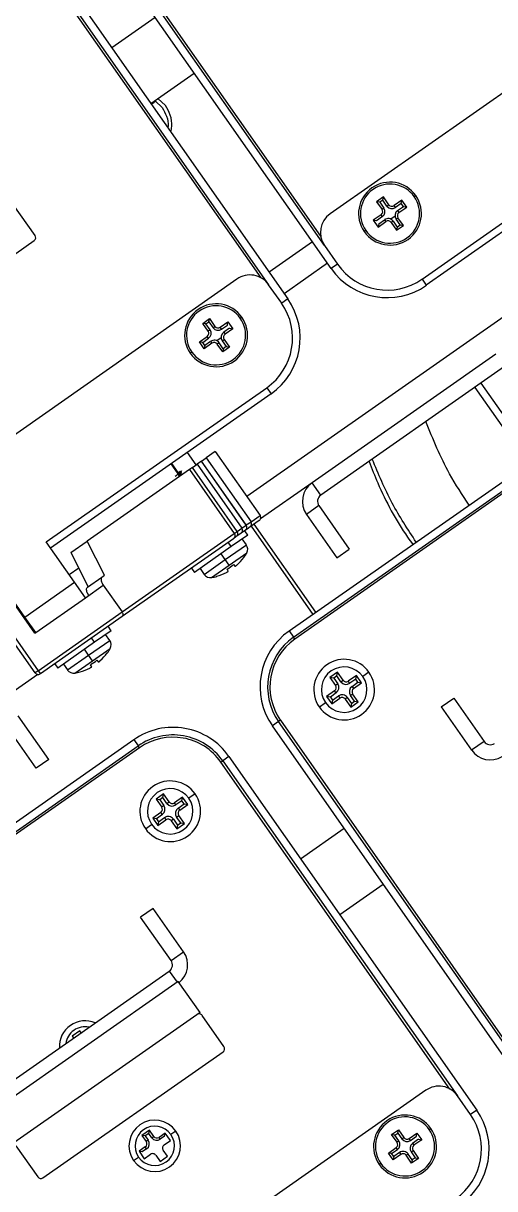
# Model space of a CAD drawing. Header units: millimetres. Extents: x 152904052 to 153933663, y 538271515 to 539240469.
# Drawn here: x 153453130.3 to 153453192.5, y 538569957.8 to 538570111.6 of the extents above; entities that cross this region are included whole.
import ezdxf

# ---------------------------------------------------------------- set-up
doc = ezdxf.new("R2010")
doc.units = ezdxf.units.MM
doc.layers.add('POWR', color=5, linetype='Continuous')

msp = doc.modelspace()

# ---------------------------------------------------------------- linework, layer by layer
at = {"layer": 'POWR', "color": 7}
for p, q in [((153453170.02, 538570082.24), (153453139.04, 538570126.48)), ((153453139.29, 538570126.65), (153453169.51, 538570083.48)), ((153453170.92, 538570079.21), (153453138.23, 538570125.9)), ((153453225.64, 538570124.85), (153453170.75, 538570086.42)), ((153453132.49, 538570121.89), (153453165.19, 538570075.2)), ((153453161.65, 538570077.98), (153453131.43, 538570121.14)), ((153453131.67, 538570121.31), (153453162.65, 538570077.08)), ((153453141.96, 538570108.37), (153453147.69, 538570112.39)), ((153453147.12, 538570101), (153453152.85, 538570105.01)), ((153453147.74, 538570101.31), (153453148.62, 538570100.46)), ((153453149.03, 538570100.74), (153453148.03, 538570101.64)), ((153453177.79, 538570088.66), (153453176.89, 538570088.03)), ((153453176.89, 538570088.03), (153453177.61, 538570087.01)), ((153453177.32, 538570087.95), (153453176.89, 538570088.03)), ((153453177.72, 538570088.23), (153453177.32, 538570087.95)), ((153453177.72, 538570088.23), (153453177.79, 538570088.66)), ((153453178.26, 538570087.46), (153453177.72, 538570088.23)), ((153453178.51, 538570087.64), (153453177.79, 538570088.66)), ((153453180.23, 538570088.23), (153453179.2, 538570087.51)), ((153453180.15, 538570087.8), (153453180.23, 538570088.23)), ((153453180.86, 538570087.33), (153453180.23, 538570088.23)), ((153453181.85, 538570088.7), (153453182.06, 538570088.84)), ((153453131.84, 538570083.59), (153453128.97, 538570087.68)), ((153453177.32, 538570087.95), (153453177.86, 538570087.18)), ((153453177.86, 538570087.18), (153453177.61, 538570087.01)), ((153453178.26, 538570087.46), (153453178.51, 538570087.64)), ((153453179.38, 538570087.26), (153453179.2, 538570087.51)), ((153453180.15, 538570087.8), (153453179.38, 538570087.26)), ((153453179.66, 538570086.86), (153453180.43, 538570087.41)), ((153453179.66, 538570086.86), (153453179.84, 538570086.61)), ((153453179.84, 538570086.61), (153453180.86, 538570087.33)), ((153453180.43, 538570087.41), (153453180.15, 538570087.8)), ((153453180.43, 538570087.41), (153453180.86, 538570087.33)), ((153453177.48, 538570086.31), (153453176.46, 538570085.59)), ((153453176.46, 538570085.59), (153453177.09, 538570084.69)), ((153453176.89, 538570085.52), (153453176.46, 538570085.59)), ((153453177.66, 538570086.06), (153453176.89, 538570085.52)), ((153453177.09, 538570084.69), (153453178.12, 538570085.41)), ((153453177.17, 538570085.12), (153453177.09, 538570084.69)), ((153453177.17, 538570085.12), (153453177.94, 538570085.66)), ((153453177.66, 538570086.06), (153453177.48, 538570086.31)), ((153453177.94, 538570085.66), (153453178.12, 538570085.41)), ((153453179.32, 538570086.13), (153453178.75, 538570085.73)), ((153453179.06, 538570085.46), (153453178.81, 538570085.29)), ((153453178.81, 538570085.29), (153453179.53, 538570084.26)), ((153453179.06, 538570085.46), (153453179.6, 538570084.69)), ((153453179.46, 538570085.74), (153453179.71, 538570085.92)), ((153453180, 538570084.97), (153453179.46, 538570085.74)), ((153453179.6, 538570084.69), (153453180, 538570084.97)), ((153453180.43, 538570084.89), (153453179.71, 538570085.92)), ((153453180, 538570084.97), (153453180.43, 538570084.89)), ((153453182.88, 538570077.82), (153453193.94, 538570085.56)), ((153453175.47, 538570084.22), (153453175.26, 538570084.08)), ((153453179.53, 538570084.26), (153453180.43, 538570084.89)), ((153453179.6, 538570084.69), (153453179.53, 538570084.26)), ((153453194.51, 538570084.74), (153453183.45, 538570077)), ((153453107.96, 538570066.26), (153453131.72, 538570082.89)), ((153453168.45, 538570082.73), (153453162.72, 538570078.72)), ((153453170.02, 538570082.24), (153453171.74, 538570079.78)), ((153453170.43, 538570079.91), (153453164.7, 538570075.89)), ((153453171.74, 538570079.78), (153453170.92, 538570079.21)), ((153453158.47, 538570077.82), (153453103.58, 538570039.39)), ((153453182.88, 538570077.82), (153453183.45, 538570077)), ((153453164.37, 538570074.62), (153453162.65, 538570077.08)), ((153453197.26, 538570075.38), (153453159.78, 538570049.13)), ((153453165.19, 538570075.2), (153453164.37, 538570074.62)), ((153453158.92, 538570072.64), (153453159.12, 538570072.78)), ((153453153.95, 538570071.97), (153453154.86, 538570072.6)), ((153453154.67, 538570070.95), (153453153.95, 538570071.97)), ((153453154.38, 538570071.89), (153453153.95, 538570071.97)), ((153453154.38, 538570071.89), (153453154.78, 538570072.17)), ((153453154.92, 538570071.12), (153453154.38, 538570071.89)), ((153453154.92, 538570071.12), (153453154.67, 538570070.95)), ((153453154.78, 538570072.17), (153453154.86, 538570072.6)), ((153453154.78, 538570072.17), (153453155.32, 538570071.4)), ((153453154.86, 538570072.6), (153453155.57, 538570071.58)), ((153453155.32, 538570071.4), (153453155.57, 538570071.58)), ((153453156.27, 538570071.45), (153453157.29, 538570072.17)), ((153453156.44, 538570071.2), (153453156.27, 538570071.45)), ((153453156.44, 538570071.2), (153453157.22, 538570071.74)), ((153453157.5, 538570071.35), (153453156.72, 538570070.8)), ((153453157.92, 538570071.27), (153453156.9, 538570070.55)), ((153453157.22, 538570071.74), (153453157.29, 538570072.17)), ((153453157.29, 538570072.17), (153453157.92, 538570071.27)), ((153453157.5, 538570071.35), (153453157.92, 538570071.27)), ((153453153.52, 538570069.53), (153453154.55, 538570070.25)), ((153453153.95, 538570069.46), (153453154.72, 538570070)), ((153453155, 538570069.6), (153453154.23, 538570069.06)), ((153453154.72, 538570070), (153453154.55, 538570070.25)), ((153453155, 538570069.6), (153453155.18, 538570069.35)), ((153453156.38, 538570070.07), (153453155.81, 538570069.67)), ((153453156.53, 538570069.68), (153453156.78, 538570069.86)), ((153453156.53, 538570069.68), (153453157.07, 538570068.91)), ((153453156.72, 538570070.8), (153453156.9, 538570070.55)), ((153453156.78, 538570069.86), (153453157.49, 538570068.83)), ((153453152.53, 538570068.16), (153453152.32, 538570068.02)), ((153453154.16, 538570068.63), (153453153.52, 538570069.53)), ((153453153.95, 538570069.46), (153453153.52, 538570069.53)), ((153453154.23, 538570069.06), (153453153.95, 538570069.46)), ((153453155.18, 538570069.35), (153453154.16, 538570068.63)), ((153453154.23, 538570069.06), (153453154.16, 538570068.63)), ((153453156.13, 538570069.4), (153453155.88, 538570069.23)), ((153453156.59, 538570068.2), (153453155.88, 538570069.23)), ((153453156.67, 538570068.63), (153453156.13, 538570069.4)), ((153453157.49, 538570068.83), (153453156.59, 538570068.2)), ((153453156.67, 538570068.63), (153453156.59, 538570068.2)), ((153453157.07, 538570068.91), (153453156.67, 538570068.63)), ((153453157.07, 538570068.91), (153453157.49, 538570068.83)), ((153453192.62, 538570067.92), (153453168.38, 538570050.94)), ((153453193.77, 538570066.28), (153453169.52, 538570049.3)), ((153453133.32, 538570043.12), (153453162.4, 538570063.48)), ((153453162.4, 538570063.48), (153453162.97, 538570062.66)), ((153453165.36, 538570031.37), (153453212.05, 538570064.06)), ((153453189.84, 538570063.52), (153453196.89, 538570053.45)), ((153453190.66, 538570064.1), (153453197.71, 538570054.02)), ((153453162.97, 538570062.66), (153453133.9, 538570042.3)), ((153453165.93, 538570030.55), (153453212.62, 538570063.24)), ((153453212.79, 538570063), (153453166.1, 538570030.3)), ((153453151.92, 538570054.92), (153453153.06, 538570053.28)), ((153453153.8, 538570053.79), (153453154.42, 538570054.23)), ((153453155.62, 538570055.07), (153453154.42, 538570054.23)), ((153453154.42, 538570054.23), (153453160.33, 538570045.79)), ((153453155.62, 538570055.07), (153453161.53, 538570046.63)), ((153453152.21, 538570052.68), (153453138.71, 538570043.23)), ((153453150.95, 538570051.8), (153453149.8, 538570053.44)), ((153453151.02, 538570051.85), (153453149.87, 538570053.48)), ((153453152.59, 538570052.95), (153453152.21, 538570052.68)), ((153453152.21, 538570052.68), (153453158.12, 538570044.24)), ((153453158.5, 538570044.51), (153453152.59, 538570052.95)), ((153453152.59, 538570052.95), (153453152.6, 538570052.95)), ((153453152.6, 538570052.95), (153453153.22, 538570053.39)), ((153453158.5, 538570044.51), (153453152.6, 538570052.95)), ((153453153.79, 538570053.79), (153453153.22, 538570053.39)), ((153453153.22, 538570053.39), (153453159.13, 538570044.95)), ((153453159.7, 538570045.35), (153453153.79, 538570053.79)), ((153453153.79, 538570053.79), (153453153.8, 538570053.79)), ((153453159.7, 538570045.36), (153453153.8, 538570053.79)), ((153453150.97, 538570052.43), (153453150.75, 538570052.23)), ((153453150.81, 538570052.31), (153453150.97, 538570052.43)), ((153453151.26, 538570052.01), (153453151.07, 538570052.02)), ((153453168.38, 538570050.94), (153453161.57, 538570046.18)), ((153453169.52, 538570049.3), (153453168.38, 538570050.94)), ((153453160.33, 538570045.79), (153453161.53, 538570046.63)), ((153453169.28, 538570047.91), (153453167.64, 538570046.76)), ((153453167.64, 538570046.76), (153453171.65, 538570041.03)), ((153453169.28, 538570047.91), (153453173.29, 538570042.17)), ((153453158.5, 538570044.51), (153453159.13, 538570044.95)), ((153453159.13, 538570044.95), (153453159.7, 538570045.35)), ((153453159.7, 538570045.36), (153453160.33, 538570045.79)), ((153453159.7, 538570045.35), (153453159.7, 538570045.36)), ((153453160.21, 538570045.1), (153453159.8, 538570044.81)), ((153453161.4, 538570045.93), (153453160.21, 538570045.1)), ((153453160.33, 538570045.19), (153453168.48, 538570033.55)), ((153453168.89, 538570033.84), (153453160.74, 538570045.47)), ((153453143.31, 538570033.88), (153453158.12, 538570044.24)), ((153453158, 538570043.55), (153453143.35, 538570033.29)), ((153453159.91, 538570044.03), (153453157.71, 538570042.5)), ((153453158.38, 538570043.82), (153453158, 538570043.55)), ((153453158.12, 538570044.24), (153453158.5, 538570044.51)), ((153453158.57, 538570043.95), (153453158.38, 538570043.82)), ((153453158.5, 538570044.51), (153453158.5, 538570044.51)), ((153453158.6, 538570043.97), (153453158.56, 538570044.04)), ((153453158.6, 538570043.97), (153453158.57, 538570043.95)), ((153453159.01, 538570044.26), (153453158.6, 538570043.97)), ((153453159.58, 538570044.66), (153453159.01, 538570044.26)), ((153453159.71, 538570042.74), (153453159.17, 538570043.51)), ((153453159.91, 538570044.03), (153453159.5, 538570044.6)), ((153453159.77, 538570044.79), (153453159.58, 538570044.66)), ((153453159.8, 538570044.81), (153453159.76, 538570044.88)), ((153453159.8, 538570044.81), (153453159.77, 538570044.79)), ((153453137.05, 538570037.79), (153453133.32, 538570043.12)), ((153453136.54, 538570041.71), (153453138.71, 538570043.23)), ((153453141, 538570038.73), (153453138.71, 538570043.23)), ((153453157.71, 538570042.5), (153453152.86, 538570039.1)), ((153453156.93, 538570040.79), (153453159.71, 538570042.74)), ((153453157.71, 538570042.5), (153453157.31, 538570043.07)), ((153453171.65, 538570041.03), (153453173.29, 538570042.17)), ((153453136.54, 538570041.71), (153453138.83, 538570037.21)), ((153453154.14, 538570038.84), (153453156.93, 538570040.79)), ((153453156.93, 538570040.79), (153453156.38, 538570041.56)), ((153453157.44, 538570040.05), (153453156.93, 538570040.79)), ((153453157.44, 538570040.05), (153453159.77, 538570041.68)), ((153453159.37, 538570041.08), (153453159.38, 538570041.06)), ((153453137.6, 538570039.64), (153453136.36, 538570038.78)), ((153453152.46, 538570039.67), (153453152.86, 538570039.1)), ((153453153.6, 538570039.61), (153453154.14, 538570038.84)), ((153453155.12, 538570038.42), (153453157.44, 538570040.05)), ((153453157.33, 538570039.27), (153453157.17, 538570039.54)), ((153453158.01, 538570040.13), (153453158.22, 538570039.89)), ((153453130.5, 538570033.2), (153453126.77, 538570038.53)), ((153453130.5, 538570033.2), (153453137.05, 538570037.79)), ((153453138.48, 538570035.75), (153453137.05, 538570037.79)), ((153453138.48, 538570035.75), (153453140.84, 538570037.4)), ((153453138.75, 538570037.15), (153453140.66, 538570038.49)), ((153453140.66, 538570038.49), (153453141, 538570038.73)), ((153453140.84, 538570037.4), (153453143.31, 538570033.88)), ((153453155.83, 538570038.58), (153453155.82, 538570038.6)), ((153453131.83, 538570031.09), (153453128.39, 538570036)), ((153453131.93, 538570031.16), (153453138.48, 538570035.75)), ((153453131.84, 538570025.85), (153453125.93, 538570034.28)), ((153453126.34, 538570034.57), (153453132.25, 538570026.13)), ((153453131.93, 538570031.16), (153453130.5, 538570033.2)), ((153453132.25, 538570026.13), (153453143.31, 538570033.88)), ((153453143.35, 538570033.29), (153453132.54, 538570025.72)), ((153453131.6, 538570031.42), (153453131.66, 538570031.54)), ((153453131.66, 538570031.33), (153453131.76, 538570031.4)), ((153453131.83, 538570031.09), (153453131.93, 538570031.16)), ((153453141.88, 538570031.41), (153453139.69, 538570029.88)), ((153453141.88, 538570031.41), (153453141.48, 538570031.99)), ((153453165.36, 538570031.37), (153453165.93, 538570030.55)), ((153453139.69, 538570029.88), (153453134.84, 538570026.48)), ((153453138.91, 538570028.17), (153453141.69, 538570030.12)), ((153453139.69, 538570029.88), (153453139.29, 538570030.45)), ((153453141.69, 538570030.12), (153453141.15, 538570030.9)), ((153453166.1, 538570030.3), (153453165.93, 538570030.55)), ((153453136.12, 538570026.22), (153453138.91, 538570028.17)), ((153453138.91, 538570028.17), (153453138.36, 538570028.95)), ((153453139.42, 538570027.43), (153453138.91, 538570028.17)), ((153453139.42, 538570027.43), (153453141.75, 538570029.06)), ((153453141.34, 538570028.46), (153453141.36, 538570028.45)), ((153453134.44, 538570027.05), (153453134.84, 538570026.48)), ((153453135.58, 538570027), (153453136.12, 538570026.22)), ((153453137.1, 538570025.8), (153453139.42, 538570027.43)), ((153453139.31, 538570026.65), (153453139.15, 538570026.92)), ((153453139.99, 538570027.52), (153453140.2, 538570027.27)), ((153453132.23, 538570025.63), (153453125.45, 538570020.88)), ((153453132.25, 538570026.13), (153453131.84, 538570025.85)), ((153453132.25, 538570026.13), (153453132.54, 538570025.72)), ((153453137.81, 538570025.96), (153453137.8, 538570025.98)), ((153453171.72, 538570025.94), (153453170.74, 538570025.25)), ((153453170.74, 538570025.25), (153453171.48, 538570024.18)), ((153453171.23, 538570025.16), (153453170.74, 538570025.25)), ((153453171.64, 538570025.45), (153453171.23, 538570025.16)), ((153453171.23, 538570025.16), (153453171.77, 538570024.38)), ((153453171.64, 538570025.45), (153453171.72, 538570025.94)), ((153453172.18, 538570024.67), (153453171.64, 538570025.45)), ((153453172.47, 538570024.87), (153453171.72, 538570025.94)), ((153453174.23, 538570025.49), (153453173.16, 538570024.75)), ((153453174.14, 538570025), (153453173.36, 538570024.46)), ((153453174.14, 538570025), (153453174.23, 538570025.49)), ((153453174.43, 538570024.6), (153453174.14, 538570025)), ((153453174.92, 538570024.51), (153453174.23, 538570025.49)), ((153453175.88, 538570025.92), (153453175.06, 538570025.35)), ((153453171.36, 538570023.49), (153453170.3, 538570022.74)), ((153453171.56, 538570023.2), (153453171.36, 538570023.49)), ((153453171.77, 538570024.38), (153453171.48, 538570024.18)), ((153453172.18, 538570024.67), (153453172.47, 538570024.87)), ((153453173.36, 538570024.46), (153453173.16, 538570024.75)), ((153453173.65, 538570024.05), (153453174.43, 538570024.6)), ((153453173.65, 538570024.05), (153453173.85, 538570023.77)), ((153453173.85, 538570023.77), (153453174.92, 538570024.51)), ((153453174.43, 538570024.6), (153453174.92, 538570024.51)), ((153453169.33, 538570021.33), (153453170.15, 538570021.91)), ((153453170.3, 538570022.74), (153453170.98, 538570021.76)), ((153453170.79, 538570022.65), (153453170.3, 538570022.74)), ((153453171.56, 538570023.2), (153453170.79, 538570022.65)), ((153453170.79, 538570022.65), (153453171.07, 538570022.25)), ((153453170.98, 538570021.76), (153453172.05, 538570022.5)), ((153453171.07, 538570022.25), (153453170.98, 538570021.76)), ((153453171.07, 538570022.25), (153453171.85, 538570022.79)), ((153453171.85, 538570022.79), (153453172.05, 538570022.5)), ((153453173.03, 538570022.58), (153453172.75, 538570022.38)), ((153453172.75, 538570022.38), (153453173.49, 538570021.32)), ((153453173.03, 538570022.58), (153453173.58, 538570021.8)), ((153453173.44, 538570022.87), (153453173.73, 538570023.07)), ((153453173.99, 538570022.09), (153453173.44, 538570022.87)), ((153453173.49, 538570021.32), (153453174.47, 538570022)), ((153453173.58, 538570021.8), (153453173.99, 538570022.09)), ((153453174.47, 538570022), (153453173.73, 538570023.07)), ((153453173.99, 538570022.09), (153453174.47, 538570022)), ((153453185.42, 538570021.37), (153453187.06, 538570022.51)), ((153453187.06, 538570022.51), (153453191.07, 538570016.78)), ((153453173.58, 538570021.8), (153453173.49, 538570021.32)), ((153453185.42, 538570021.37), (153453189.43, 538570015.63)), ((153453132.01, 538570013.27), (153453127.99, 538570019)), ((153453133.65, 538570014.41), (153453129.63, 538570020.15)), ((153453163.96, 538570019.41), (153453163.14, 538570018.83)), ((153453195.84, 538569972.14), (153453163.14, 538570018.83)), ((153453164.21, 538570019.58), (153453163.96, 538570019.41)), ((153453194.94, 538569975.17), (153453163.96, 538570019.41)), ((153453164.21, 538570019.58), (153453194.43, 538569976.41)), ((153453098.18, 538569984.33), (153453144.88, 538570017.03)), ((153453098.76, 538569983.51), (153453145.45, 538570016.21)), ((153453145.62, 538570015.96), (153453098.93, 538569983.27)), ((153453144.88, 538570017.03), (153453145.45, 538570016.21)), ((153453145.62, 538570015.96), (153453145.45, 538570016.21)), ((153453191.07, 538570016.78), (153453189.43, 538570015.63)), ((153453133.65, 538570014.41), (153453132.01, 538570013.27)), ((153453156.35, 538570014.07), (153453156.59, 538570014.24)), ((153453157.41, 538570014.82), (153453156.59, 538570014.24)), ((153453156.59, 538570014.24), (153453187.56, 538569970.01)), ((153453157.41, 538570014.82), (153453190.1, 538569968.13)), ((153453186.57, 538569970.91), (153453156.35, 538570014.07)), ((153453148.79, 538570009.88), (153453147.8, 538570009.19)), ((153453148.7, 538570009.39), (153453148.79, 538570009.88)), ((153453149.53, 538570008.81), (153453148.79, 538570009.88)), ((153453152.95, 538570009.86), (153453152.13, 538570009.29)), ((153453147.8, 538570009.19), (153453148.55, 538570008.12)), ((153453148.29, 538570009.1), (153453147.8, 538570009.19)), ((153453148.7, 538570009.39), (153453148.29, 538570009.1)), ((153453148.29, 538570009.1), (153453148.84, 538570008.32)), ((153453148.84, 538570008.32), (153453148.55, 538570008.12)), ((153453149.24, 538570008.61), (153453148.7, 538570009.39)), ((153453149.24, 538570008.61), (153453149.53, 538570008.81)), ((153453151.29, 538570009.43), (153453150.23, 538570008.69)), ((153453150.43, 538570008.4), (153453150.23, 538570008.69)), ((153453151.21, 538570008.94), (153453150.43, 538570008.4)), ((153453150.71, 538570007.99), (153453151.49, 538570008.54)), ((153453150.92, 538570007.71), (153453151.98, 538570008.45)), ((153453151.21, 538570008.94), (153453151.29, 538570009.43)), ((153453151.49, 538570008.54), (153453151.21, 538570008.94)), ((153453151.98, 538570008.45), (153453151.29, 538570009.43)), ((153453151.49, 538570008.54), (153453151.98, 538570008.45)), ((153453148.42, 538570007.43), (153453147.36, 538570006.68)), ((153453147.36, 538570006.68), (153453148.05, 538570005.7)), ((153453147.85, 538570006.59), (153453147.36, 538570006.68)), ((153453148.63, 538570007.14), (153453147.85, 538570006.59)), ((153453147.85, 538570006.59), (153453148.13, 538570006.19)), ((153453148.13, 538570006.19), (153453148.91, 538570006.73)), ((153453148.63, 538570007.14), (153453148.42, 538570007.43)), ((153453148.91, 538570006.73), (153453149.11, 538570006.44)), ((153453150.1, 538570006.52), (153453149.81, 538570006.32)), ((153453150.1, 538570006.52), (153453150.64, 538570005.74)), ((153453150.5, 538570006.81), (153453150.79, 538570007.01)), ((153453151.05, 538570006.03), (153453150.5, 538570006.81)), ((153453150.71, 538570007.99), (153453150.92, 538570007.71)), ((153453151.54, 538570005.94), (153453150.79, 538570007.01)), ((153453146.39, 538570005.27), (153453147.21, 538570005.84)), ((153453148.05, 538570005.7), (153453149.11, 538570006.44)), ((153453148.13, 538570006.19), (153453148.05, 538570005.7)), ((153453149.81, 538570006.32), (153453150.56, 538570005.26)), ((153453150.56, 538570005.26), (153453151.54, 538570005.94)), ((153453150.64, 538570005.74), (153453150.56, 538570005.26)), ((153453150.64, 538570005.74), (153453151.05, 538570006.03)), ((153453151.05, 538570006.03), (153453151.54, 538570005.94)), ((153453166.87, 538570001.3), (153453172.61, 538570005.32)), ((153453172.04, 538569993.93), (153453177.77, 538569997.94)), ((153453147.41, 538569994.75), (153453145.77, 538569993.61)), ((153453151.43, 538569989.02), (153453147.41, 538569994.75)), ((153453149.79, 538569987.87), (153453145.77, 538569993.61)), ((153453149.79, 538569987.87), (153453151.43, 538569989.02)), ((153453125.3, 538569969.5), (153453149.54, 538569986.48)), ((153453149.54, 538569986.48), (153453150.57, 538569985)), ((153453150.74, 538569985.12), (153453126.16, 538569967.91)), ((153453153.61, 538569981.02), (153453150.74, 538569985.12)), ((153453153.61, 538569981.02), (153453129.03, 538569963.82)), ((153453156.76, 538569976.52), (153453153.89, 538569980.61)), ((153453137.74, 538569978.58), (153453136.75, 538569977.89)), ((153453136.75, 538569977.89), (153453136.93, 538569977.65)), ((153453137.91, 538569978.33), (153453137.74, 538569978.58)), ((153453132.88, 538569959.19), (153453156.64, 538569975.82)), ((153453183.39, 538569970.75), (153453128.5, 538569932.32)), ((153453189.29, 538569967.55), (153453187.56, 538569970.01)), ((153453190.1, 538569968.13), (153453189.29, 538569967.55)), ((153453146.92, 538569965.47), (153453145.93, 538569964.78)), ((153453146.84, 538569965.05), (153453146.36, 538569964.71)), ((153453146.84, 538569965.05), (153453146.92, 538569965.47)), ((153453147.24, 538569964.48), (153453146.84, 538569965.05)), ((153453147.49, 538569964.65), (153453146.92, 538569965.47)), ((153453149, 538569965.1), (153453148.19, 538569964.53)), ((153453148.93, 538569964.68), (153453149, 538569965.1)), ((153453149.69, 538569964.12), (153453149, 538569965.1)), ((153453150.41, 538569965.36), (153453149.76, 538569964.9)), ((153453178.87, 538569964.9), (153453179.77, 538569965.53)), ((153453179.3, 538569964.82), (153453179.7, 538569965.1)), ((153453179.7, 538569965.1), (153453179.77, 538569965.53)), ((153453179.7, 538569965.1), (153453180.24, 538569964.33)), ((153453179.77, 538569965.53), (153453180.49, 538569964.51)), ((153453181.19, 538569964.38), (153453182.21, 538569965.1)), ((153453182.14, 538569964.67), (153453182.21, 538569965.1)), ((153453182.21, 538569965.1), (153453182.84, 538569964.2)), ((153453183.84, 538569965.57), (153453184.04, 538569965.71)), ((153453129.32, 538569963.41), (153453132.19, 538569959.31)), ((153453146.36, 538569964.71), (153453145.93, 538569964.78)), ((153453145.93, 538569964.78), (153453146.51, 538569963.97)), ((153453146.36, 538569964.71), (153453146.76, 538569964.14)), ((153453146.76, 538569964.14), (153453146.51, 538569963.97)), ((153453147.24, 538569964.48), (153453147.49, 538569964.65)), ((153453148.36, 538569964.28), (153453148.19, 538569964.53)), ((153453148.93, 538569964.68), (153453148.36, 538569964.28)), ((153453148.87, 538569963.55), (153453149.69, 538569964.12)), ((153453179.59, 538569963.88), (153453178.87, 538569964.9)), ((153453179.3, 538569964.82), (153453178.87, 538569964.9)), ((153453179.84, 538569964.05), (153453179.3, 538569964.82)), ((153453179.84, 538569964.05), (153453179.59, 538569963.88)), ((153453180.24, 538569964.33), (153453180.49, 538569964.51)), ((153453181.36, 538569964.13), (153453181.19, 538569964.38)), ((153453181.36, 538569964.13), (153453182.14, 538569964.67)), ((153453182.42, 538569964.28), (153453181.64, 538569963.73)), ((153453181.64, 538569963.73), (153453181.82, 538569963.48)), ((153453182.84, 538569964.2), (153453181.82, 538569963.48)), ((153453182.42, 538569964.28), (153453182.84, 538569964.2)), ((153453144.84, 538569961.46), (153453145.5, 538569961.92)), ((153453146.38, 538569963.27), (153453145.56, 538569962.7)), ((153453145.56, 538569962.7), (153453146.25, 538569961.71)), ((153453145.99, 538569962.62), (153453145.56, 538569962.7)), ((153453146.56, 538569963.02), (153453145.99, 538569962.62)), ((153453146.25, 538569961.71), (153453147.07, 538569962.29)), ((153453146.56, 538569963.02), (153453146.38, 538569963.27)), ((153453147.77, 538569962.16), (153453148.34, 538569961.34)), ((153453148.34, 538569961.34), (153453149.32, 538569962.03)), ((153453149.32, 538569962.03), (153453148.75, 538569962.85)), ((153453178.44, 538569962.46), (153453179.47, 538569963.18)), ((153453179.07, 538569961.56), (153453178.44, 538569962.46)), ((153453178.87, 538569962.39), (153453178.44, 538569962.46)), ((153453178.87, 538569962.39), (153453179.64, 538569962.93)), ((153453179.15, 538569961.99), (153453178.87, 538569962.39)), ((153453180.1, 538569962.28), (153453179.07, 538569961.56)), ((153453179.15, 538569961.99), (153453179.07, 538569961.56)), ((153453179.92, 538569962.53), (153453179.15, 538569961.99)), ((153453179.64, 538569962.93), (153453179.47, 538569963.18)), ((153453179.92, 538569962.53), (153453180.1, 538569962.28)), ((153453181.05, 538569962.33), (153453180.79, 538569962.16)), ((153453181.51, 538569961.13), (153453180.79, 538569962.16)), ((153453181.59, 538569961.56), (153453181.05, 538569962.33)), ((153453181.44, 538569962.61), (153453181.7, 538569962.79)), ((153453181.44, 538569962.61), (153453181.99, 538569961.84)), ((153453181.7, 538569962.79), (153453182.41, 538569961.76)), ((153453177.45, 538569961.09), (153453177.24, 538569960.95)), ((153453182.41, 538569961.76), (153453181.51, 538569961.13)), ((153453181.59, 538569961.56), (153453181.51, 538569961.13)), ((153453181.99, 538569961.84), (153453181.59, 538569961.56)), ((153453181.99, 538569961.84), (153453182.41, 538569961.76))]:
    msp.add_line(p, q, dxfattribs=at)
for centre, radius, start, end in [((153453178.66, 538570086.46), 4.15, 35, 215), ((153453178.66, 538570086.46), 3.9, 35, 215), ((153453178.66, 538570086.46), 4.15, 215, 35), ((153453178.66, 538570086.46), 3.9, 215, 35), ((153453177.2, 538570086.72), 0.5, 305, 35), ((153453177.2, 538570086.72), 0.807, 305, 35), ((153453178.92, 538570087.92), 0.807, 215, 305), ((153453178.92, 538570087.92), 0.5, 215, 305), ((153453180.12, 538570086.2), 0.807, 125, 215), ((153453180.12, 538570086.2), 0.5, 125, 215), ((153453172.48, 538570083.96), 3, 125, 215), ((153453178.4, 538570085), 0.807, 35, 125), ((153453178.4, 538570085), 0.5, 35, 125), ((153453131.43, 538570083.3), 0.5, 305, 35), ((153453178.29, 538570084.37), 9, 215, 305), ((153453178.29, 538570084.37), 8, 215, 305), ((153453160.19, 538570075.36), 3, 35, 125), ((153453155.72, 538570070.4), 4.15, 35, 215), ((153453155.72, 538570070.4), 3.9, 35, 215), ((153453157.81, 538570070.03), 8, 305, 35), ((153453157.81, 538570070.03), 9, 305, 35), ((153453155.72, 538570070.4), 4.15, 215, 35), ((153453155.72, 538570070.4), 3.9, 215, 35), ((153453154.26, 538570070.66), 0.807, 305, 35), ((153453155.98, 538570071.86), 0.807, 215, 305), ((153453155.98, 538570071.86), 0.5, 215, 305), ((153453154.26, 538570070.66), 0.5, 305, 35), ((153453155.47, 538570068.94), 0.807, 35, 125), ((153453157.19, 538570070.14), 0.807, 125, 215), ((153453157.19, 538570070.14), 0.5, 125, 215), ((153453155.47, 538570068.94), 0.5, 35, 125), ((153453170.1, 538570048.48), 3, 125, 215), ((153453170.1, 538570048.48), 1, 125, 215), ((153453158.72, 538570044.67), 0.499, 305.07, 35.0698), ((153453159.29, 538570045.07), 0.5, 305, 35), ((153453159.29, 538570045.07), 0.499, 305.07, 35.0698), ((153453159.92, 538570045.51), 0.499, 305.07, 35.0698), ((153453158.09, 538570044.23), 0.5, 305, 35), ((153453158.09, 538570044.23), 0.499, 305.07, 35.0698), ((153453158.61, 538570044.05), 0.103, 217.4159, 246.5165), ((153453159.81, 538570044.89), 0.103, 217.4159, 246.5165), ((153453158.89, 538570042.16), 1, 330.8721, 35), ((153453154.06, 538570044.88), 6.52, 312.4848, 324.3917), ((153453154.09, 538570044.84), 6.5, 324.4786, 330.8721), ((153453154.96, 538570039.41), 1, 215, 279.1279), ((153453154.06, 538570044.88), 6.52, 285.6083, 297.5152), ((153453153.98, 538570045), 6.32, 300.3185, 309.6814), ((153453154.09, 538570044.84), 6.5, 279.1279, 285.5214), ((153453170.52, 538570023.99), 9, 125, 215), ((153453140.87, 538570029.55), 1, 330.8721, 35), ((153453170.52, 538570023.99), 8, 125, 215), ((153453170.52, 538570023.99), 7.7, 125, 215), ((153453136.04, 538570032.26), 6.52, 312.4848, 324.3917), ((153453136.07, 538570032.22), 6.5, 324.4786, 330.8721), ((153453136.04, 538570032.26), 6.52, 285.6083, 297.5152), ((153453135.96, 538570032.38), 6.32, 300.3185, 309.6814), ((153453172.61, 538570023.63), 4, 35, 215), ((153453172.61, 538570023.63), 3, 35, 215), ((153453132.25, 538570026.13), 0.5, 215, 305), ((153453136.94, 538570026.79), 1, 215, 279.1279), ((153453136.07, 538570032.22), 6.5, 279.1279, 285.5214), ((153453172.61, 538570023.63), 4, 215, 35), ((153453172.61, 538570023.63), 3, 215, 35), ((153453171.07, 538570023.9), 0.5, 305, 35), ((153453171.07, 538570023.9), 0.851, 305, 35), ((153453172.88, 538570025.16), 0.851, 215, 305), ((153453172.88, 538570025.16), 0.5, 215, 305), ((153453174.14, 538570023.36), 0.851, 125, 215), ((153453174.14, 538570023.36), 0.5, 125, 215), ((153453172.34, 538570022.09), 0.851, 35, 125), ((153453172.34, 538570022.09), 0.5, 35, 125), ((153453150.04, 538570009.65), 9, 35, 125), ((153453150.04, 538570009.65), 8, 35, 125), ((153453150.04, 538570009.65), 7.7, 35, 125), ((153453191.89, 538570017.35), 1, 215, 305), ((153453191.89, 538570017.35), 3, 215, 301.1774), ((153453149.67, 538570007.57), 4, 35, 215), ((153453149.67, 538570007.57), 4, 215, 35), ((153453149.67, 538570007.57), 3, 35, 215), ((153453149.67, 538570007.57), 3, 215, 35), ((153453148.14, 538570007.84), 0.5, 305, 35), ((153453148.14, 538570007.84), 0.851, 305, 35), ((153453149.94, 538570009.1), 0.851, 215, 305), ((153453149.94, 538570009.1), 0.5, 215, 305), ((153453149.4, 538570006.03), 0.851, 35, 125), ((153453149.4, 538570006.03), 0.5, 35, 125), ((153453151.2, 538570007.3), 0.851, 125, 215), ((153453151.2, 538570007.3), 0.5, 125, 215), ((153453148.97, 538569987.3), 3, 308.8226, 35), ((153453148.97, 538569987.3), 1, 305, 35), ((153453153.48, 538569980.33), 0.5, 35, 125), ((153453138.45, 538569976.52), 3.4, 66.9657, 183.0343), ((153453138.45, 538569976.52), 2.6, 78.8131, 171.1869), ((153453156.35, 538569976.23), 0.5, 305, 35), ((153453185.11, 538569968.29), 3, 35, 125), ((153453182.73, 538569962.96), 9, 305, 35), ((153453147.63, 538569963.41), 3.4, 35, 215), ((153453180.64, 538569963.33), 4.15, 35, 215), ((153453180.64, 538569963.33), 3.9, 35, 215), ((153453182.73, 538569962.96), 8, 305, 35), ((153453147.63, 538569963.41), 3.4, 215, 35), ((153453147.63, 538569963.41), 2.6, 35, 215), ((153453180.64, 538569963.33), 4.15, 215, 35), ((153453180.64, 538569963.33), 3.9, 215, 35), ((153453147.63, 538569963.41), 2.6, 215, 35), ((153453146.1, 538569963.68), 0.5, 305, 35), ((153453146.1, 538569963.68), 0.807, 305, 35), ((153453147.9, 538569964.94), 0.807, 215, 305), ((153453147.9, 538569964.94), 0.5, 215, 305), ((153453149.16, 538569963.14), 0.5, 125, 215), ((153453179.18, 538569963.59), 0.5, 305, 35), ((153453179.18, 538569963.59), 0.807, 305, 35), ((153453180.9, 538569964.79), 0.807, 215, 305), ((153453180.9, 538569964.79), 0.5, 215, 305), ((153453182.11, 538569963.07), 0.807, 125, 215), ((153453182.11, 538569963.07), 0.5, 125, 215), ((153453147.36, 538569961.88), 0.5, 35, 125), ((153453180.39, 538569961.87), 0.807, 35, 125), ((153453180.39, 538569961.87), 0.5, 35, 125), ((153453132.6, 538569959.6), 0.5, 215, 305)]:
    msp.add_arc(centre, radius, start, end, dxfattribs=at)
for points, knots in [([(153453147.17, 538570100.92), (153453147.21, 538570100.94), (153453147.33, 538570101.03), (153453147.57, 538570101.19), (153453147.74, 538570101.31)], [0, 0, 0, 0, 0.259781, 1, 1, 1, 1]), ([(153453148.62, 538570100.46), (153453148.83, 538570100.08), (153453149.26, 538570099.32), (153453149.46, 538570098.36), (153453149.36, 538570097.86), (153453149.35, 538570097.81)], [0, 0, 0, 0, 0.459005, 0.941794, 1, 1, 1, 1]), ([(153453149.75, 538570097.24), (153453149.8, 538570097.48), (153453149.97, 538570098.21), (153453149.75, 538570099.47), (153453149.27, 538570100.33), (153453149.03, 538570100.74)], [0, 0, 0, 0, 0.198437, 0.60934, 1, 1, 1, 1]), ([(153453189.09, 538570047.98), (153453188.2, 538570049.34), (153453185.92, 538570052.82), (153453184.34, 538570056.66), (153453183.38, 538570059.01)], [0, 0, 0, 0, 0.3914659, 1, 1, 1, 1]), ([(153453175.89, 538570053.76), (153453176.26, 538570052.81), (153453177.64, 538570049.32), (153453179.61, 538570045.64), (153453181.44, 538570043.11), (153453181.67, 538570042.79)], [0, 0, 0, 0, 0.246054, 0.905425, 1, 1, 1, 1]), ([(153453182.11, 538570043.1), (153453181.01, 538570044.79), (153453178.73, 538570048.26), (153453177.13, 538570052.09), (153453176.31, 538570054.05)], [0, 0, 0, 0, 0.486403, 1, 1, 1, 1]), ([(153453150.97, 538570052.43), (153453151.05, 538570052.46), (153453151.21, 538570052.54), (153453151.14, 538570052.45), (153453150.87, 538570052.19), (153453150.5, 538570051.9), (153453150.31, 538570051.75)], [0, 0, 0, 0, 0.2408483, 0.4765718, 0.7214915, 1, 1, 1, 1]), ([(153453150.75, 538570051.87), (153453150.84, 538570051.92), (153453151.01, 538570052.01), (153453151.09, 538570052.03), (153453151.07, 538570052), (153453151.06, 538570051.99)], [0, 0, 0, 0, 0.402272, 0.802406, 1, 1, 1, 1]), ([(153453151.02, 538570052.08), (153453151.05, 538570052.15), (153453151.1, 538570052.29), (153453151.14, 538570052.42), (153453151.17, 538570052.49)], [0, 0, 0, 0, 0.499894, 1, 1, 1, 1]), ([(153453161.4, 538570045.93), (153453161.46, 538570045.98), (153453161.57, 538570046.08), (153453161.63, 538570046.29), (153453161.61, 538570046.48), (153453161.55, 538570046.58), (153453161.53, 538570046.63)], [0, 0, 0, 0, 0.270336, 0.562527, 0.789797, 1, 1, 1, 1]), ([(153453158.12, 538570044.24), (153453158.14, 538570044.2), (153453158.19, 538570044.12), (153453158.22, 538570043.97), (153453158.2, 538570043.81), (153453158.13, 538570043.66), (153453158.04, 538570043.59), (153453158, 538570043.55)], [0, 0, 0, 0, 0.1749276, 0.3638802, 0.560047, 0.7880913, 1, 1, 1, 1]), ([(153453157.08, 538570039.09), (153453157.11, 538570039.11), (153453157.18, 538570039.15), (153453157.27, 538570039.21), (153453157.32, 538570039.25), (153453157.33, 538570039.26), (153453157.33, 538570039.27)], [0, 0, 0, 0, 0.2506482, 0.4997541, 0.7490998, 1, 1, 1, 1]), ([(153453158.22, 538570039.89), (153453158.22, 538570039.89), (153453158.24, 538570039.89), (153453158.3, 538570039.93), (153453158.38, 538570039.99), (153453158.44, 538570040.04), (153453158.47, 538570040.07)], [0, 0, 0, 0, 0.2506482, 0.4997541, 0.7490998, 1, 1, 1, 1]), ([(153453158.47, 538570040.07), (153453158.44, 538570040.04), (153453158.38, 538570039.99), (153453158.3, 538570039.93), (153453158.24, 538570039.89), (153453158.22, 538570039.89), (153453158.22, 538570039.89)], [0, 0, 0, 0, 0.2506482, 0.4997541, 0.7490998, 1, 1, 1, 1]), ([(153453140.66, 538570038.49), (153453140.62, 538570038.44), (153453140.52, 538570038.33), (153453140.55, 538570038.02), (153453140.66, 538570037.69), (153453140.78, 538570037.49), (153453140.84, 538570037.4)], [0, 0, 0, 0, 0.273241, 0.566326, 0.792171, 1, 1, 1, 1]), ([(153453138.93, 538570036.06), (153453138.88, 538570036.14), (153453138.78, 538570036.3), (153453138.67, 538570036.56), (153453138.62, 538570036.81), (153453138.64, 538570037.03), (153453138.71, 538570037.12), (153453138.75, 538570037.15)], [0, 0, 0, 0, 0.174736, 0.363548, 0.559692, 0.78787, 1, 1, 1, 1]), ([(153453143.31, 538570033.88), (153453143.33, 538570033.84), (153453143.39, 538570033.75), (153453143.43, 538570033.62), (153453143.45, 538570033.48), (153453143.42, 538570033.36), (153453143.37, 538570033.32), (153453143.35, 538570033.29)], [0, 0, 0, 0, 0.163518, 0.344285, 0.539301, 0.775308, 1, 1, 1, 1]), ([(153453139.05, 538570026.48), (153453139.09, 538570026.49), (153453139.16, 538570026.53), (153453139.25, 538570026.59), (153453139.3, 538570026.63), (153453139.3, 538570026.64), (153453139.31, 538570026.65)], [0, 0, 0, 0, 0.250648, 0.499754, 0.7491, 1, 1, 1, 1]), ([(153453140.2, 538570027.27), (153453140.2, 538570027.27), (153453140.22, 538570027.27), (153453140.28, 538570027.31), (153453140.36, 538570027.37), (153453140.42, 538570027.42), (153453140.45, 538570027.45)], [0, 0, 0, 0, 0.250648, 0.499754, 0.7491, 1, 1, 1, 1]), ([(153453140.45, 538570027.45), (153453140.42, 538570027.42), (153453140.36, 538570027.37), (153453140.28, 538570027.31), (153453140.22, 538570027.27), (153453140.2, 538570027.27), (153453140.2, 538570027.27)], [0, 0, 0, 0, 0.250648, 0.499754, 0.7491, 1, 1, 1, 1])]:
    msp.add_open_spline(points, degree=3, knots=knots, dxfattribs=at)

doc.saveas('drawing.dxf')
